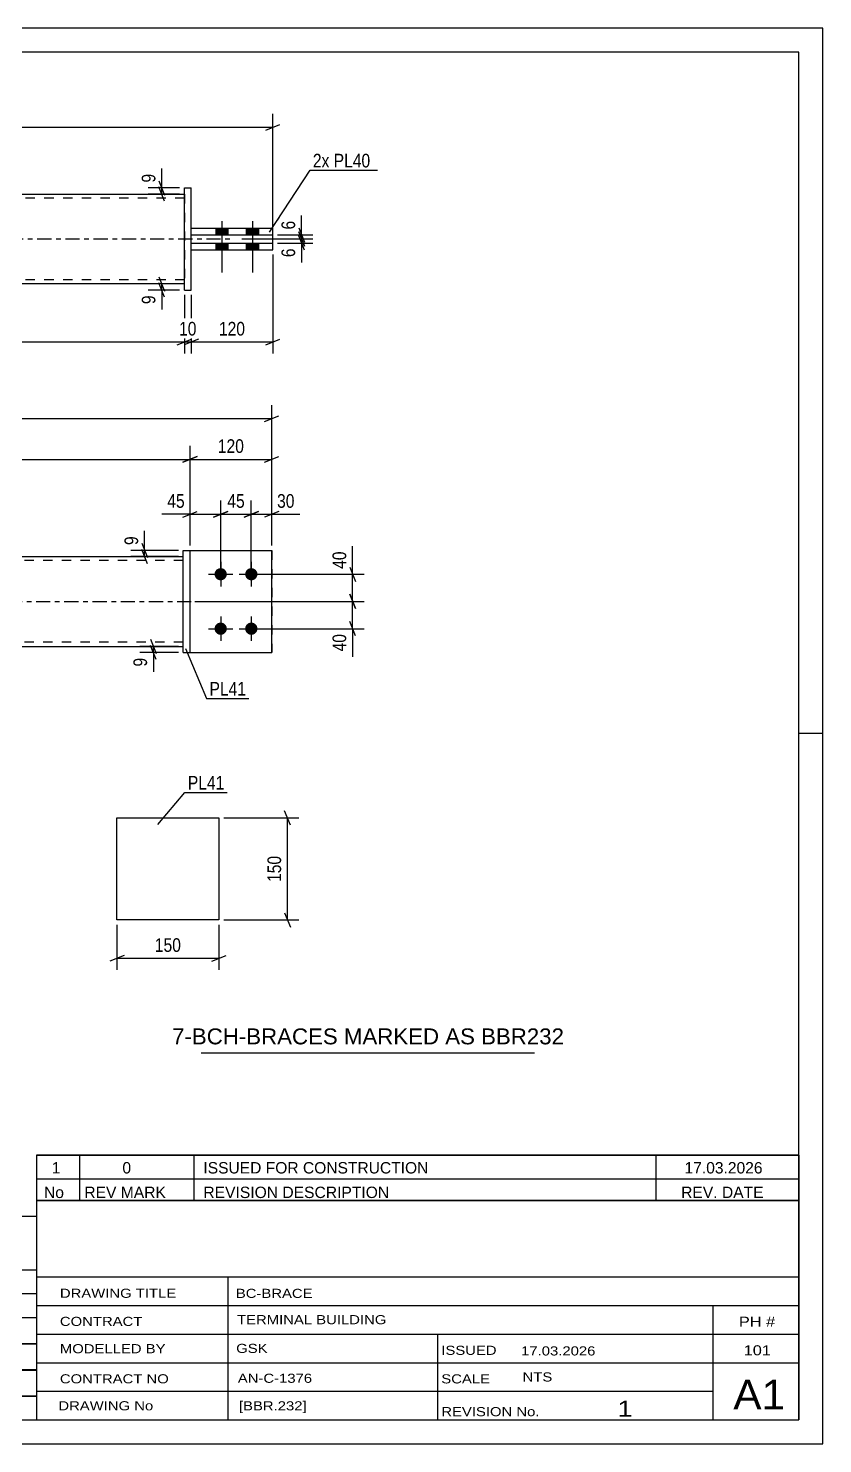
# Model space of a CAD drawing. Header units: millimetres. Extents: x 0 to 420, y 0 to 297.
# Drawn here: x 253.2 to 420, y 0 to 297 of the extents above; entities that cross this region are included whole.
import ezdxf

# ---------------------------------------------------------------- set-up
doc = ezdxf.new("R2010")
doc.units = ezdxf.units.MM
doc.linetypes.add('DXK_LINE_DOT2', pattern=[3.9198, 1.9599, -1.9599])
doc.linetypes.add('DXK_LINE_DOT3', pattern=[5.9187, 2.979, -0.9799, 0.9799, -0.9799])
doc.styles.add('Arial', font='ARIAL.TTF', dxfattribs={"height": 0.2})
doc.styles.add('Arial Narrow', font='ARIALN.TTF', dxfattribs={"height": 0.2})

# ---------------------------------------------------------------- blocks, each defined once
blk = doc.blocks.new('Unknown-581632558-1163')
at = {"color": 5, "linetype": 'Continuous'}
for p, q in [((420, 297), (0, 297)), ((420, 0), (420, 297)), ((415, 292), (5, 292)), ((415, 5), (415, 292)), ((420, 149), (415, 149)), ((5, 5), (415, 5)), ((0, 0), (420, 0))]:
    blk.add_line(p, q, dxfattribs=at)
blk = doc.blocks.new('Part-581632558-1810 - 1791')
at = {"color": 2, "linetype": 'Continuous'}
for p, q in [((152.43, 186.16), (285.77, 186.16)), ((152.43, 167.3), (285.77, 167.3))]:
    blk.add_line(p, q, dxfattribs=at)
at = {"color": 7, "linetype": 'DXK_LINE_DOT2'}
for p, q in [((152.43, 167.3), (152.43, 186.16)), ((285.77, 185.3), (152.43, 185.3)), ((285.77, 167.3), (285.77, 186.16)), ((285.77, 168.16), (152.43, 168.16))]:
    blk.add_line(p, q, dxfattribs=at)
at = {"color": 7, "linetype": 'DXK_LINE_DOT3'}
blk.add_line((142.43, 176.73), (295.77, 176.73), dxfattribs=at)
blk = doc.blocks.new('Part-581632558-1798 - 1791')
at = {"color": 7, "linetype": 'DXK_LINE_DOT2'}
for p, q in [((287.2, 187.45), (304.34, 187.45)), ((287.2, 166.02), (287.2, 187.45)), ((287.2, 187.45), (304.34, 187.45)), ((304.34, 187.45), (304.34, 187.45)), ((304.34, 187.45), (304.34, 166.02)), ((287.2, 166.02), (287.2, 166.02)), ((287.2, 166.02), (304.34, 166.02)), ((287.2, 166.02), (304.34, 166.02))]:
    blk.add_line(p, q, dxfattribs=at)
blk = doc.blocks.new('Part-581632558-1815 - 1791')
at = {"color": 2, "linetype": 'Continuous'}
for p, q in [((287.2, 187.45), (304.34, 187.45)), ((304.34, 187.45), (304.34, 187.45)), ((304.34, 166.02), (304.34, 187.45)), ((287.2, 166.02), (304.34, 166.02))]:
    blk.add_line(p, q, dxfattribs=at)
at = {"color": 7, "linetype": 'DXK_LINE_DOT2'}
for p, q in [((287.2, 187.45), (304.34, 187.45)), ((287.2, 166.02), (287.2, 187.45)), ((287.2, 166.02), (287.2, 166.02)), ((287.2, 166.02), (304.34, 166.02))]:
    blk.add_line(p, q, dxfattribs=at)
blk = doc.blocks.new('Bolt-581632558-1800 - 1791')
at = {"linetype": 'Continuous'}
for points in [[(293.63, 183.73), (293.9, 183.71), (294.15, 183.62), (294.39, 183.49), (294.58, 183.31), (294.74, 183.09), (294.85, 182.85), (294.91, 182.58), (294.91, 182.31), (294.85, 182.05), (294.74, 181.8), (294.58, 181.59), (294.39, 181.41), (294.15, 181.27), (293.9, 181.19), (293.63, 181.16), (293.36, 181.19), (293.11, 181.27), (292.87, 181.41), (292.67, 181.59), (292.52, 181.8), (292.41, 182.05), (292.35, 182.31), (292.35, 182.58), (292.41, 182.85), (292.52, 183.09), (292.67, 183.31), (292.87, 183.49), (293.11, 183.62), (293.36, 183.71)], [(300.06, 183.73), (300.33, 183.71), (300.58, 183.62), (300.81, 183.49), (301.01, 183.31), (301.17, 183.09), (301.28, 182.85), (301.34, 182.58), (301.34, 182.31), (301.28, 182.05), (301.17, 181.8), (301.01, 181.59), (300.81, 181.41), (300.58, 181.27), (300.33, 181.19), (300.06, 181.16), (299.79, 181.19), (299.54, 181.27), (299.3, 181.41), (299.1, 181.59), (298.94, 181.8), (298.84, 182.05), (298.78, 182.31), (298.78, 182.58), (298.84, 182.85), (298.94, 183.09), (299.1, 183.31), (299.3, 183.49), (299.54, 183.62), (299.79, 183.71)], [(293.63, 172.3), (293.9, 172.28), (294.15, 172.19), (294.39, 172.06), (294.58, 171.88), (294.74, 171.66), (294.85, 171.42), (294.91, 171.15), (294.91, 170.88), (294.85, 170.62), (294.74, 170.38), (294.58, 170.16), (294.39, 169.98), (294.15, 169.84), (293.9, 169.76), (293.63, 169.73), (293.36, 169.76), (293.11, 169.84), (292.87, 169.98), (292.67, 170.16), (292.52, 170.38), (292.41, 170.62), (292.35, 170.88), (292.35, 171.15), (292.41, 171.42), (292.52, 171.66), (292.67, 171.88), (292.87, 172.06), (293.11, 172.19), (293.36, 172.28)], [(300.06, 172.3), (300.33, 172.28), (300.58, 172.19), (300.81, 172.06), (301.01, 171.88), (301.17, 171.66), (301.28, 171.42), (301.34, 171.15), (301.34, 170.88), (301.28, 170.62), (301.17, 170.38), (301.01, 170.16), (300.81, 169.98), (300.58, 169.84), (300.33, 169.76), (300.06, 169.73), (299.79, 169.76), (299.54, 169.84), (299.3, 169.98), (299.1, 170.16), (298.94, 170.38), (298.84, 170.62), (298.78, 170.88), (298.78, 171.15), (298.84, 171.42), (298.94, 171.66), (299.1, 171.88), (299.3, 172.06), (299.54, 172.19), (299.79, 172.28)]]:
    blk.add_hatch(color=1, dxfattribs=at).paths.add_polyline_path(points)
at = {"color": 1, "linetype": 'Continuous'}
for p, q in [((293.63, 185.02), (293.63, 179.88)), ((300.06, 185.02), (300.06, 179.88)), ((291.06, 182.45), (296.2, 182.45)), ((297.49, 182.45), (302.63, 182.45)), ((293.63, 173.59), (293.63, 168.45)), ((300.06, 173.59), (300.06, 168.45)), ((291.06, 171.02), (296.2, 171.02)), ((297.49, 171.02), (302.63, 171.02))]:
    blk.add_line(p, q, dxfattribs=at)
blk = doc.blocks.new('Part-581632558-1835 - 1791')
at = {"color": 2, "linetype": 'Continuous'}
for p, q in [((285.77, 187.45), (287.2, 187.45)), ((285.77, 166.02), (285.77, 187.45)), ((287.2, 166.02), (287.2, 187.45)), ((285.77, 166.02), (287.2, 166.02)), ((285.77, 166.02), (287.2, 166.02))]:
    blk.add_line(p, q, dxfattribs=at)
at = {"color": 7, "linetype": 'DXK_LINE_DOT2'}
for p, q in [((285.77, 187.45), (287.2, 187.45)), ((285.77, 166.02), (285.77, 166.02)), ((287.2, 166.02), (287.2, 166.02)), ((287.2, 166.02), (287.2, 166.02))]:
    blk.add_line(p, q, dxfattribs=at)
blk = doc.blocks.new('Part-581632558-2156 - 2128')
at = {"color": 2, "linetype": 'Continuous'}
for p, q in [((152.67, 262.22), (286.01, 262.22)), ((286.01, 243.36), (152.67, 243.36))]:
    blk.add_line(p, q, dxfattribs=at)
at = {"color": 7, "linetype": 'DXK_LINE_DOT2'}
for p, q in [((152.67, 243.36), (152.67, 262.22)), ((286.01, 261.36), (152.67, 261.36)), ((286.01, 262.22), (286.01, 243.36)), ((286.01, 244.22), (152.67, 244.22))]:
    blk.add_line(p, q, dxfattribs=at)
at = {"color": 7, "linetype": 'DXK_LINE_DOT3'}
blk.add_line((142.67, 252.79), (296.01, 252.79), dxfattribs=at)
blk = doc.blocks.new('Part-581632558-2134 - 2128')
at = {"color": 2, "linetype": 'Continuous'}
for p, q in [((287.44, 251.94), (304.58, 251.94)), ((287.44, 250.51), (287.44, 251.94)), ((287.44, 250.51), (304.58, 250.51)), ((287.44, 250.51), (304.58, 250.51)), ((304.58, 250.51), (304.58, 251.94))]:
    blk.add_line(p, q, dxfattribs=at)
at = {"color": 7, "linetype": 'DXK_LINE_DOT2'}
for p, q in [((287.44, 251.93), (304.58, 251.93)), ((287.44, 250.51), (287.44, 250.51)), ((304.58, 250.51), (304.58, 250.51)), ((304.58, 250.51), (304.58, 250.51))]:
    blk.add_line(p, q, dxfattribs=at)
blk = doc.blocks.new('Part-581632558-2139 - 2128')
at = {"color": 2, "linetype": 'Continuous'}
for p, q in [((287.44, 255.08), (304.58, 255.08)), ((287.44, 253.65), (287.44, 255.08)), ((287.44, 253.65), (304.58, 253.65)), ((287.44, 253.65), (304.58, 253.65)), ((304.58, 253.65), (304.58, 255.08))]:
    blk.add_line(p, q, dxfattribs=at)
at = {"color": 7, "linetype": 'DXK_LINE_DOT2'}
for p, q in [((287.44, 255.08), (304.58, 255.08)), ((287.44, 253.65), (287.44, 253.65)), ((304.58, 253.65), (304.58, 253.65)), ((304.58, 253.65), (304.58, 253.65))]:
    blk.add_line(p, q, dxfattribs=at)
blk = doc.blocks.new('Part-581632558-2151 - 2128')
at = {"color": 2, "linetype": 'Continuous'}
for p, q in [((286.01, 242.08), (286.01, 263.51)), ((286.01, 263.51), (287.44, 263.51)), ((287.44, 242.08), (287.44, 263.51)), ((286.01, 242.08), (287.44, 242.08)), ((286.01, 242.08), (287.44, 242.08))]:
    blk.add_line(p, q, dxfattribs=at)
at = {"color": 7, "linetype": 'DXK_LINE_DOT2'}
for p, q in [((286.01, 263.51), (286.01, 263.51)), ((286.01, 263.51), (287.44, 263.51)), ((286.01, 242.08), (286.01, 242.08)), ((287.44, 242.08), (287.44, 242.08)), ((287.44, 242.08), (287.44, 242.08))]:
    blk.add_line(p, q, dxfattribs=at)
blk = doc.blocks.new('Bolt-581632558-2157 - 2128')
at = {"linetype": 'Continuous'}
for points in [[(295.15, 255.08), (292.58, 255.08), (292.58, 253.65), (295.15, 253.65)], [(295.15, 255.08), (292.58, 255.08), (292.58, 253.65), (295.15, 253.65)], [(301.58, 255.08), (299.01, 255.08), (299.01, 253.65), (301.58, 253.65)], [(301.58, 255.08), (299.01, 255.08), (299.01, 253.65), (301.58, 253.65)], [(295.15, 251.94), (292.58, 251.94), (292.58, 250.51), (295.15, 250.51)], [(295.15, 251.93), (292.58, 251.93), (292.58, 250.51), (295.15, 250.51)], [(301.58, 251.94), (299.01, 251.94), (299.01, 250.51), (301.58, 250.51)], [(301.58, 251.93), (299.01, 251.93), (299.01, 250.51), (301.58, 250.51)]]:
    blk.add_hatch(color=1, dxfattribs=at).paths.add_polyline_path(points)
at = {"color": 1, "linetype": 'Continuous'}
for p, q in [((293.86, 256.51), (293.86, 245.79)), ((293.86, 256.51), (293.86, 245.79)), ((300.29, 256.51), (300.29, 245.79)), ((300.29, 256.51), (300.29, 245.79)), ((292.58, 255.08), (292.58, 253.65)), ((292.58, 255.08), (292.58, 253.65)), ((295.15, 255.08), (295.15, 253.65)), ((295.15, 255.08), (295.15, 253.65)), ((299.01, 255.08), (299.01, 253.65)), ((299.01, 255.08), (299.01, 253.65)), ((301.58, 255.08), (301.58, 253.65)), ((301.58, 255.08), (301.58, 253.65)), ((292.58, 251.94), (292.58, 250.51)), ((292.58, 251.93), (292.58, 250.51)), ((295.15, 251.94), (295.15, 250.51)), ((295.15, 251.93), (295.15, 250.51)), ((299.01, 251.94), (299.01, 250.51)), ((299.01, 251.93), (299.01, 250.51)), ((301.58, 251.94), (301.58, 250.51)), ((301.58, 251.93), (301.58, 250.51))]:
    blk.add_line(p, q, dxfattribs=at)
blk = doc.blocks.new('Part-581632558-1390 - 1374')
at = {"color": 2, "linetype": 'Continuous'}
for p, q in [((271.84, 109.9), (271.84, 131.32)), ((271.84, 131.32), (293.27, 131.32)), ((293.27, 131.32), (293.27, 109.9)), ((293.27, 109.9), (271.84, 109.9))]:
    blk.add_line(p, q, dxfattribs=at)
blk = doc.blocks.new('StraightDimension-581632558-2023 - 1791')
at = {"color": 7, "linetype": 'Continuous'}
for p, q in [((133.86, 188.45), (133.86, 217.95)), ((304.34, 188.45), (304.34, 217.95)), ((135.36, 215.7), (132.36, 214.5)), ((133.86, 215.1), (304.34, 215.1)), ((302.84, 214.5), (305.84, 215.7))]:
    blk.add_line(p, q, dxfattribs=at)
at = {"color": 0}
blk.add_wipeout([(223.36, 215.85), (223.36, 220.05), (214.85, 220.05), (214.85, 215.85)], dxfattribs=at)
at = {"color": 3, "style": 'Arial Narrow'}
blk.add_text('1193', height=2.863, dxfattribs=at).set_placement((215.45, 216.45))
blk = doc.blocks.new('StraightDimension-581632558-1842 - 1791')
at = {"color": 7, "linetype": 'Continuous'}
for p, q in [((284.77, 187.45), (274.8, 187.45)), ((277.05, 188.95), (278.25, 185.95)), ((278.25, 184.66), (277.05, 187.66)), ((277.65, 186.16), (277.65, 187.45)), ((284.77, 186.16), (274.8, 186.16))]:
    blk.add_line(p, q, dxfattribs=at)
at = {"color": 0}
blk.add_wipeout([(276.9, 191), (272.7, 191), (272.7, 187.97), (276.9, 187.97)], dxfattribs=at)
at = {"color": 7, "linetype": 'Continuous'}
blk.add_line((277.65, 187.45), (277.65, 191.53), dxfattribs=at)
blk.add_line((277.65, 187.45), (277.65, 191.53), dxfattribs=at)
at = {"color": 3, "style": 'Arial Narrow'}
blk.add_text('9', height=2.86, rotation=90.0002, dxfattribs=at).set_placement((276.3, 188.57))
blk = doc.blocks.new('StraightDimension-581632558-2043 - 1791')
at = {"color": 7, "linetype": 'Continuous'}
for p, q in [((287.2, 188.45), (287.2, 197.89)), ((293.63, 183.45), (293.63, 197.89)), ((285.7, 194.44), (288.7, 195.64)), ((287.2, 195.04), (293.63, 195.04)), ((295.13, 195.64), (292.13, 194.44))]:
    blk.add_line(p, q, dxfattribs=at)
at = {"color": 0}
blk.add_wipeout([(286.68, 195.79), (286.68, 199.99), (281.82, 199.99), (281.82, 195.79)], dxfattribs=at)
at = {"color": 7, "linetype": 'Continuous'}
blk.add_line((287.2, 195.04), (281.29, 195.04), dxfattribs=at)
blk.add_line((287.2, 195.04), (281.29, 195.04), dxfattribs=at)
at = {"color": 3, "style": 'Arial Narrow'}
blk.add_text('45', height=2.863, dxfattribs=at).set_placement((282.42, 196.39))
blk = doc.blocks.new('StraightDimension-581632558-1851 - 1791')
at = {"color": 7, "linetype": 'Continuous'}
for p, q in [((284.77, 167.3), (276.67, 167.3)), ((278.92, 168.8), (280.12, 165.8)), ((280.12, 164.52), (278.92, 167.52)), ((279.52, 166.02), (279.52, 167.3)), ((284.77, 166.02), (276.67, 166.02))]:
    blk.add_line(p, q, dxfattribs=at)
at = {"color": 0}
blk.add_wipeout([(278.77, 165.5), (274.57, 165.5), (274.57, 162.47), (278.77, 162.47)], dxfattribs=at)
at = {"color": 7, "linetype": 'Continuous'}
blk.add_line((279.52, 166.02), (279.52, 161.94), dxfattribs=at)
blk.add_line((279.52, 166.02), (279.52, 161.94), dxfattribs=at)
at = {"color": 3, "style": 'Arial Narrow'}
blk.add_text('9', height=2.86, rotation=90.0002, dxfattribs=at).set_placement((278.17, 163.07))
blk = doc.blocks.new('StraightDimension-581632558-2059 - 1791')
at = {"color": 7, "linetype": 'Continuous'}
for p, q in [((293.63, 183.45), (293.63, 197.89)), ((300.06, 183.45), (300.06, 197.89)), ((292.13, 194.44), (295.13, 195.64)), ((293.63, 195.04), (300.06, 195.04)), ((301.56, 195.64), (298.56, 194.44))]:
    blk.add_line(p, q, dxfattribs=at)
at = {"color": 0}
blk.add_wipeout([(299.27, 195.79), (299.27, 199.99), (294.42, 199.99), (294.42, 195.79)], dxfattribs=at)
at = {"color": 3, "style": 'Arial Narrow'}
blk.add_text('45', height=2.863, dxfattribs=at).set_placement((295.02, 196.39))
blk = doc.blocks.new('StraightDimension-581632558-1954 - 1791')
at = {"color": 7, "linetype": 'Continuous'}
for p, q in [((287.2, 188.45), (287.2, 209.4)), ((304.34, 188.45), (304.34, 209.4)), ((288.7, 207.15), (285.7, 205.95)), ((287.2, 206.55), (304.34, 206.55)), ((302.84, 205.95), (305.84, 207.15))]:
    blk.add_line(p, q, dxfattribs=at)
at = {"color": 0}
blk.add_wipeout([(299.11, 207.3), (299.11, 211.5), (292.43, 211.5), (292.43, 207.3)], dxfattribs=at)
at = {"color": 3, "style": 'Arial Narrow'}
blk.add_text('120', height=2.863, dxfattribs=at).set_placement((293.03, 207.9))
blk = doc.blocks.new('StraightDimension-581632558-1973 - 1791')
at = {"color": 7, "linetype": 'Continuous'}
for p, q in [((151.01, 177.73), (151.01, 209.4)), ((287.2, 188.45), (287.2, 209.4)), ((152.51, 207.15), (149.51, 205.95)), ((151.01, 206.55), (287.2, 206.55)), ((285.7, 205.95), (288.7, 207.15))]:
    blk.add_line(p, q, dxfattribs=at)
at = {"color": 0}
blk.add_wipeout([(222.45, 207.3), (222.45, 211.5), (215.76, 211.5), (215.76, 207.3)], dxfattribs=at)
at = {"color": 3, "style": 'Arial Narrow'}
blk.add_text('953', height=2.863, dxfattribs=at).set_placement((216.36, 207.9))
blk = doc.blocks.new('StraightDimension-581632558-2004 - 1791')
at = {"color": 7, "linetype": 'Continuous'}
for p, q in [((301.06, 182.45), (323.72, 182.45)), ((320.72, 183.95), (321.92, 180.95)), ((321.32, 176.73), (321.32, 182.45)), ((321.92, 175.23), (320.72, 178.23)), ((288.2, 176.73), (323.72, 176.73))]:
    blk.add_line(p, q, dxfattribs=at)
at = {"color": 0}
blk.add_wipeout([(320.57, 187.83), (316.37, 187.83), (316.37, 182.97), (320.57, 182.97)], dxfattribs=at)
at = {"color": 7, "linetype": 'Continuous'}
blk.add_line((321.32, 182.45), (321.32, 188.35), dxfattribs=at)
blk.add_line((321.32, 182.45), (321.32, 188.35), dxfattribs=at)
at = {"color": 3, "style": 'Arial Narrow'}
blk.add_text('40', height=2.863, rotation=90.0002, dxfattribs=at).set_placement((319.97, 183.57))
blk = doc.blocks.new('StraightDimension-581632558-2072 - 1791')
at = {"color": 7, "linetype": 'Continuous'}
for p, q in [((300.06, 183.45), (300.06, 197.89)), ((304.34, 188.45), (304.34, 197.89)), ((298.56, 194.44), (301.56, 195.64)), ((300.06, 195.04), (304.34, 195.04)), ((305.84, 195.64), (302.84, 194.44))]:
    blk.add_line(p, q, dxfattribs=at)
at = {"color": 0}
blk.add_wipeout([(309.73, 195.79), (309.73, 199.99), (304.87, 199.99), (304.87, 195.79)], dxfattribs=at)
at = {"color": 7, "linetype": 'Continuous'}
blk.add_line((304.34, 195.04), (310.25, 195.04), dxfattribs=at)
blk.add_line((304.34, 195.04), (310.25, 195.04), dxfattribs=at)
at = {"color": 3, "style": 'Arial Narrow'}
blk.add_text('30', height=2.863, dxfattribs=at).set_placement((305.47, 196.39))
blk = doc.blocks.new('StraightDimension-581632558-2013 - 1791')
at = {"color": 7, "linetype": 'Continuous'}
for p, q in [((320.72, 178.23), (321.92, 175.23)), ((288.2, 176.73), (323.72, 176.73)), ((321.32, 171.02), (321.32, 176.73)), ((321.92, 169.52), (320.72, 172.52)), ((301.06, 171.02), (323.72, 171.02))]:
    blk.add_line(p, q, dxfattribs=at)
at = {"color": 0}
blk.add_wipeout([(320.57, 170.49), (316.37, 170.49), (316.37, 165.64), (320.57, 165.64)], dxfattribs=at)
at = {"color": 7, "linetype": 'Continuous'}
blk.add_line((321.32, 171.02), (321.32, 165.11), dxfattribs=at)
blk.add_line((321.32, 171.02), (321.32, 165.11), dxfattribs=at)
at = {"color": 3, "style": 'Arial Narrow'}
blk.add_text('40', height=2.863, rotation=90.0002, dxfattribs=at).set_placement((319.97, 166.24))
blk = doc.blocks.new('StraightDimension-581632558-2273 - 2128')
at = {"color": 7, "linetype": 'Continuous'}
for p, q in [((152.67, 241.08), (152.67, 228.78)), ((286.01, 241.08), (286.01, 228.78)), ((154.17, 231.78), (151.17, 230.58)), ((284.51, 230.58), (287.51, 231.78)), ((152.67, 231.18), (286.01, 231.18))]:
    blk.add_line(p, q, dxfattribs=at)
at = {"color": 0}
blk.add_wipeout([(222.68, 231.93), (222.68, 236.13), (216, 236.13), (216, 231.93)], dxfattribs=at)
at = {"color": 3, "style": 'Arial Narrow'}
blk.add_text('933', height=2.863, dxfattribs=at).set_placement((216.6, 232.53))
blk = doc.blocks.new('StraightDimension-581632558-2185 - 2128')
at = {"color": 7, "linetype": 'Continuous'}
for p, q in [((280.67, 265.01), (281.87, 262.01)), ((285.01, 263.51), (278.42, 263.51)), ((285.01, 262.22), (278.42, 262.22)), ((281.87, 260.72), (280.67, 263.72)), ((281.27, 262.22), (281.27, 263.51))]:
    blk.add_line(p, q, dxfattribs=at)
at = {"color": 0}
blk.add_wipeout([(280.52, 267.06), (276.32, 267.06), (276.32, 264.03), (280.52, 264.03)], dxfattribs=at)
at = {"color": 7, "linetype": 'Continuous'}
blk.add_line((281.27, 263.51), (281.27, 267.58), dxfattribs=at)
blk.add_line((281.27, 263.51), (281.27, 267.58), dxfattribs=at)
at = {"color": 3, "style": 'Arial Narrow'}
blk.add_text('9', height=2.86, rotation=90.0002, dxfattribs=at).set_placement((279.92, 264.63))
blk = doc.blocks.new('StraightDimension-581632558-2196 - 2128')
at = {"color": 7, "linetype": 'Continuous'}
for p, q in [((298.08, 252.79), (313, 252.79)), ((305.58, 253.65), (313, 253.65)), ((310, 255.15), (311.2, 252.15)), ((311.2, 251.29), (310, 254.29)), ((310.6, 252.79), (310.6, 253.65))]:
    blk.add_line(p, q, dxfattribs=at)
at = {"color": 0}
blk.add_wipeout([(309.85, 257.2), (305.65, 257.2), (305.65, 254.18), (309.85, 254.18)], dxfattribs=at)
at = {"color": 7, "linetype": 'Continuous'}
blk.add_line((310.6, 253.65), (310.6, 257.73), dxfattribs=at)
blk.add_line((310.6, 253.65), (310.6, 257.73), dxfattribs=at)
at = {"color": 3, "style": 'Arial Narrow'}
blk.add_text('6', height=2.86, rotation=90.0002, dxfattribs=at).set_placement((309.25, 254.78))
blk = doc.blocks.new('StraightDimension-581632558-2205 - 2128')
at = {"color": 7, "linetype": 'Continuous'}
for p, q in [((298.08, 252.79), (313, 252.79)), ((310, 254.29), (311.2, 251.29)), ((311.2, 250.44), (310, 253.44)), ((310.6, 251.94), (310.6, 252.79)), ((305.58, 251.94), (313, 251.94))]:
    blk.add_line(p, q, dxfattribs=at)
at = {"color": 0}
blk.add_wipeout([(309.85, 251.41), (305.65, 251.41), (305.65, 248.38), (309.85, 248.38)], dxfattribs=at)
at = {"color": 7, "linetype": 'Continuous'}
blk.add_line((310.6, 251.94), (310.6, 247.86), dxfattribs=at)
blk.add_line((310.6, 251.94), (310.6, 247.86), dxfattribs=at)
at = {"color": 3, "style": 'Arial Narrow'}
blk.add_text('6', height=2.86, rotation=90.0002, dxfattribs=at).set_placement((309.25, 248.98))
blk = doc.blocks.new('StraightDimension-581632558-2225 - 2128')
at = {"color": 7, "linetype": 'Continuous'}
for p, q in [((280.67, 244.86), (281.87, 241.86)), ((281.87, 240.58), (280.67, 243.58)), ((285.01, 243.36), (278.42, 243.36)), ((285.01, 242.08), (278.42, 242.08)), ((281.27, 242.08), (281.27, 243.36))]:
    blk.add_line(p, q, dxfattribs=at)
at = {"color": 0}
blk.add_wipeout([(280.52, 241.55), (276.32, 241.55), (276.32, 238.53), (280.52, 238.53)], dxfattribs=at)
at = {"color": 7, "linetype": 'Continuous'}
blk.add_line((281.27, 242.08), (281.27, 238), dxfattribs=at)
blk.add_line((281.27, 242.08), (281.27, 238), dxfattribs=at)
at = {"color": 3, "style": 'Arial Narrow'}
blk.add_text('9', height=2.86, rotation=90.0002, dxfattribs=at).set_placement((279.92, 239.13))
blk = doc.blocks.new('StraightDimension-581632558-2235 - 2128')
at = {"color": 7, "linetype": 'Continuous'}
for p, q in [((304.58, 249.51), (304.58, 228.78)), ((287.44, 241.08), (287.44, 228.78)), ((288.94, 231.78), (285.94, 230.58)), ((303.08, 230.58), (306.08, 231.78)), ((287.44, 231.18), (304.58, 231.18))]:
    blk.add_line(p, q, dxfattribs=at)
at = {"color": 0}
blk.add_wipeout([(299.35, 231.93), (299.35, 236.13), (292.66, 236.13), (292.66, 231.93)], dxfattribs=at)
at = {"color": 3, "style": 'Arial Narrow'}
blk.add_text('120', height=2.863, dxfattribs=at).set_placement((293.26, 232.53))
blk = doc.blocks.new('StraightDimension-581632558-2245 - 2128')
at = {"color": 7, "linetype": 'Continuous'}
for p, q in [((286.01, 241.08), (286.01, 228.78)), ((287.44, 241.08), (287.44, 228.78)), ((284.51, 230.58), (287.51, 231.78)), ((288.94, 231.78), (285.94, 230.58)), ((286.01, 231.18), (287.44, 231.18))]:
    blk.add_line(p, q, dxfattribs=at)
at = {"color": 0}
blk.add_wipeout([(289.15, 231.93), (289.15, 236.13), (284.29, 236.13), (284.29, 231.93)], dxfattribs=at)
at = {"color": 3, "style": 'Arial Narrow'}
blk.add_text('10', height=2.863, dxfattribs=at).set_placement((284.89, 232.53))
blk = doc.blocks.new('StraightDimension-581632558-2282 - 2128')
at = {"color": 7, "linetype": 'Continuous'}
for p, q in [((135.6, 276.83), (132.6, 275.63)), ((134.1, 251.51), (134.1, 279.08)), ((134.1, 276.23), (304.58, 276.23)), ((303.08, 275.63), (306.08, 276.83)), ((304.58, 251.51), (304.58, 279.08))]:
    blk.add_line(p, q, dxfattribs=at)
at = {"color": 0}
blk.add_wipeout([(223.59, 276.98), (223.59, 281.18), (215.08, 281.18), (215.08, 276.98)], dxfattribs=at)
at = {"color": 3, "style": 'Arial Narrow'}
blk.add_text('1193', height=2.863, dxfattribs=at).set_placement((215.68, 277.58))
blk = doc.blocks.new('StraightDimension-581632558-1392 - 1374')
at = {"color": 7, "linetype": 'Continuous'}
for p, q in [((271.84, 108.9), (271.84, 99.45)), ((293.27, 108.9), (293.27, 99.45)), ((273.34, 102.45), (270.34, 101.25)), ((271.84, 101.85), (293.27, 101.85)), ((291.77, 101.25), (294.77, 102.45))]:
    blk.add_line(p, q, dxfattribs=at)
at = {"color": 0}
blk.add_wipeout([(285.9, 102.6), (285.9, 106.8), (279.21, 106.8), (279.21, 102.6)], dxfattribs=at)
at = {"color": 3, "style": 'Arial Narrow'}
blk.add_text('150', height=2.863, dxfattribs=at).set_placement((279.81, 103.2))
blk = doc.blocks.new('StraightDimension-581632558-1397 - 1374')
at = {"color": 7, "linetype": 'Continuous'}
for p, q in [((294.27, 131.32), (310.06, 131.32)), ((308.26, 129.82), (307.06, 132.82)), ((307.66, 109.9), (307.66, 131.32)), ((294.27, 109.9), (310.06, 109.9)), ((307.06, 111.4), (308.26, 108.4))]:
    blk.add_line(p, q, dxfattribs=at)
at = {"color": 0}
blk.add_wipeout([(306.91, 123.95), (302.71, 123.95), (302.71, 117.27), (306.91, 117.27)], dxfattribs=at)
at = {"color": 3, "style": 'Arial Narrow'}
blk.add_text('150', height=2.863, rotation=90.0002, dxfattribs=at).set_placement((306.31, 117.87))
blk = doc.blocks.new('Unknown-581632558-3391')
at = {"color": 7, "linetype": 'Continuous'}
for p, q in [((255, 51.05), (255, 5)), ((255, 51.05), (415, 51.05)), ((415, 51), (415, 5)), ((255, 35), (415, 35)), ((295.14, 35), (295.14, 5)), ((255, 29), (415, 29)), ((397, 5.05), (397, 29.05)), ((255, 23), (415, 23)), ((339.14, 23), (339.14, 5)), ((255, 17), (415, 17)), ((255, 11), (397, 11)), ((255, 5), (415, 5))]:
    blk.add_line(p, q, dxfattribs=at)
at = {"color": 7, "style": 'Arial Narrow'}
for s, height, width, p in [('DRAWING TITLE', 1.9089, 1.425378, (259.88, 30.61)), ('BC-BRACE', 1.909, 1.425378, (296.81, 30.59)), ('TERMINAL BUILDING', 1.9089, 1.425378, (297.06, 25.07)), ('CONTRACT', 1.909, 1.425378, (259.88, 24.71)), ('MODELLED BY', 1.9089, 1.425378, (259.88, 18.98)), ('GSK', 1.909, 1.425378, (296.88, 19.04)), ('ISSUED', 1.909, 1.425378, (339.94, 18.64)), ('17.03.2026', 1.909, 1.425378, (356.69, 18.52)), ('CONTRACT NO', 1.9089, 1.425378, (259.88, 12.66)), ('AN-C-1376', 1.909, 1.425378, (297.23, 12.78)), ('SCALE', 1.909, 1.425378, (339.94, 12.65)), ('A1', 6.204, 1.25, (401.24, 7.2)), ('DRAWING No', 1.909, 1.425378, (259.56, 7)), ('[BBR.232]', 1.909, 1.425378, (297.46, 6.99)), ('1', 3.34, 1.5, (376.91, 5.68)), ('REVISION No.', 1.9089, 1.425378, (339.94, 5.77))]:
    blk.add_text(s, height=height, dxfattribs=dict(at, width=width)).set_placement(p)
at = {"color": 7, "linetype": 'Continuous', "style": 'Arial Narrow'}
for s, height, width, p in [('PH #', 2.1, 1.42538, (402.4, 24.55)), ('101', 2.1, 1.42538, (403.41, 18.55)), ('NTS', 1.909, 1.425378, (357, 13.05))]:
    blk.add_text(s, height=height, dxfattribs=dict(at, width=width)).set_placement(p)
blk = doc.blocks.new('Unknown-581632558-3392')
at = {"color": 7, "linetype": 'Continuous'}
for p, q in [((255, 60.55), (415, 60.55)), ((415, 60.55), (255, 60.55)), ((255, 60.55), (255, 55.55)), ((264, 60.55), (264, 55.55)), ((288, 60.55), (288, 55.55)), ((385, 60.55), (385, 55.55)), ((415, 60.55), (415, 55.55)), ((255, 55.55), (415, 55.55)), ((255, 55.55), (255, 51.05)), ((255, 55.55), (415, 55.55)), ((264, 55.55), (264, 51.05)), ((288, 55.55), (288, 51.05)), ((385, 55.55), (385, 51.05)), ((415, 55.55), (415, 51.05)), ((415, 51.05), (255, 51.05))]:
    blk.add_line(p, q, dxfattribs=at)
at = {"color": 7, "linetype": 'Continuous', "style": 'Arial Narrow'}
for s, height, width, p in [('1', 2.39, 1.196471, (258.16, 56.7)), ('0', 2.39, 1.196471, (273, 56.7)), ('ISSUED FOR CONSTRUCTION', 2.3861, 1.196471, (290, 56.7)), ('17.03.2026', 2.386, 1.196471, (391, 56.7)), ('No', 2.386, 1.2, (256.54, 51.55)), ('REV MARK', 2.386, 1.2, (265, 51.55)), ('REVISION DESCRIPTION', 2.3861, 1.2, (290, 51.55)), ('REV. DATE', 2.386, 1.2, (390.28, 51.55))]:
    blk.add_text(s, height=height, dxfattribs=dict(at, width=width)).set_placement(p)
blk = doc.blocks.new('Unknown-581632558-3393')
at = {"color": 7, "linetype": 'Continuous'}
for p, q in [((95, 47.75), (255, 47.75)), ((95, 36.5), (95, 47.75)), ((255, 47.75), (255, 36.5)), ((95, 36.5), (255, 36.5)), ((95, 36.5), (95, 31.5)), ((255, 36.5), (255, 31.5)), ((95, 31.5), (255, 31.5)), ((95, 31.5), (95, 26.5)), ((119, 31.5), (119, 26.5)), ((154.5, 31.5), (154.5, 26.5)), ((180.5, 31.5), (180.5, 26.5)), ((193.5, 31.5), (193.5, 26.5)), ((211, 31.5), (211, 26.5)), ((233, 31.5), (233, 26.5)), ((255, 31.5), (255, 26.5)), ((95, 26.5), (255, 26.5)), ((95, 26.45), (95, 21.05)), ((95, 26.45), (255, 26.45)), ((119, 26.5), (119, 21)), ((154.5, 26.5), (154.5, 21)), ((180.5, 26.5), (180.5, 21)), ((193.5, 26.5), (193.5, 21)), ((211, 26.5), (211, 21)), ((233, 26.5), (233, 21)), ((255, 26.45), (255, 21.05)), ((95, 21.05), (255, 21.05)), ((95, 20.95), (95, 15.55)), ((95, 20.95), (255, 20.95)), ((119, 21), (119, 15.5)), ((154.5, 21), (154.5, 15.5)), ((180.5, 21), (180.5, 15.5)), ((193.5, 21), (193.5, 15.5)), ((211, 21), (211, 15.5)), ((233, 21), (233, 15.5)), ((255, 20.95), (255, 15.55)), ((95, 15.55), (255, 15.55)), ((95, 15.45), (95, 10.05)), ((95, 15.45), (255, 15.45)), ((119, 15.5), (119, 10)), ((154.5, 15.5), (154.5, 10)), ((180.5, 15.5), (180.5, 10)), ((193.5, 15.5), (193.5, 10)), ((211, 15.5), (211, 10)), ((233, 15.5), (233, 10)), ((255, 15.45), (255, 10.05)), ((95, 10.05), (255, 10.05)), ((95, 10), (255, 10)), ((95, 10), (95, 5)), ((211, 10), (211, 5)), ((233, 10), (233, 5)), ((255, 10), (255, 5)), ((95, 5), (255, 5))]:
    blk.add_line(p, q, dxfattribs=at)
at = {"color": 7, "style": 'Arial Narrow'}
for s, height, width, p in [('GENERAL NOTES & WELD DETAILS :', 2.8633, 1.4, (96.15, 40.06)), ('REFER TYP DRAWING TYP-01', 1.9089, 1.6, (179.7, 40.16)), ("MATERIAL LIST FOR ASSEMBLY MK'D", 1.9089, 1.6, (96.15, 32.56)), ('BBR232', 1.909, 1.794707, (187.48, 32.47)), ('7', 1.91, 1.794707, (217.08, 32.56)), ('No. Required', 1.9089, 1.6, (226.41, 32.56)), ('Mark', 1.909, 1.7, (96.34, 27.5)), ('Profile', 1.909, 1.7, (129.41, 27.5)), ('Material', 1.909, 1.7, (159.54, 27.56)), ('No.', 1.909, 1.7, (184.5, 27.56)), ('Length', 1.909, 1.7, (195, 27.56)), ('Area', 1.909, 1.7, (217.5, 27.56)), ('Weight', 1.909, 1.7, (237, 27.56))]:
    blk.add_text(s, height=height, dxfattribs=dict(at, width=width)).set_placement(p)
at = {"color": 7, "linetype": 'Continuous', "style": 'Arial Narrow'}
for s, height, width, p in [('BBR232', 1.909, 1.794707, (96.5, 22.06)), ('SHS132*6', 1.909, 1.794707, (121, 22.06)), ('E350', 1.909, 1.794707, (160.74, 22.06)), ('1', 1.91, 1.794707, (184.86, 22.06)), ('933', 1.909, 1.794707, (199.77, 22.06)), ('0.5', 1.909, 1.794707, (221.32, 22.06)), ('22.2', 1.909, 1.794707, (240.14, 22.06)), ('PL40', 1.909, 1.794707, (96.5, 16.56)), ('PL10*120', 1.909, 1.794707, (121, 16.56)), ('E350', 1.909, 1.794707, (160.74, 16.56)), ('4', 1.91, 1.794707, (184.86, 16.56)), ('150', 1.909, 1.794707, (199.77, 16.56)), ('0.0', 1.909, 1.794707, (221.32, 16.56)), ('5.7', 1.909, 1.794707, (242.33, 16.56)), ('PL41', 1.909, 1.794707, (96.5, 11.06)), ('PL10*150', 1.909, 1.794707, (121, 11.06)), ('E350', 1.909, 1.794707, (160.74, 11.06)), ('2', 1.91, 1.794707, (184.86, 11.06)), ('150', 1.909, 1.794707, (199.77, 11.06)), ('0.1', 1.909, 1.794707, (221.32, 11.06)), ('3.5', 1.909, 1.794707, (242.33, 11.06)), ('Total', 1.909, 1.7, (197.33, 6.5)), ('0.8', 1.909, 1.794707, (220.83, 6.5)), ('31.3', 1.909, 1.794707, (240.14, 6.5))]:
    blk.add_text(s, height=height, dxfattribs=dict(at, width=width)).set_placement(p)
blk = doc.blocks.new('Unknown-581632558-3394')
at = {"color": 7, "linetype": 'Continuous'}
blk.add_line((289.5, 82.05), (359.5, 82.05), dxfattribs=at)
at = {"color": 7, "style": 'Arial'}
blk.add_text('7-BCH-BRACES MARKED AS BBR232', height=3.3428, dxfattribs=at).set_placement((283.43, 83.8))
blk = doc.blocks.new('Mark-581632558-1831 - 1791')
at = {"color": 0}
blk.add_wipeout([(298.95, 156.97), (298.95, 159.97), (291.28, 159.97), (291.28, 156.97)], dxfattribs=at)
blk.add_wipeout([(298.95, 156.97), (298.95, 159.97), (291.28, 159.97), (291.28, 156.97)], dxfattribs=at)
at = {"color": 30, "linetype": 'Continuous'}
for p, q in [((286.21, 166.89), (290.68, 156.37)), ((290.68, 156.37), (299.55, 156.37))]:
    blk.add_line(p, q, dxfattribs=at)
at = {"color": 3, "style": 'Arial Narrow'}
blk.add_text('PL41', height=2.863, dxfattribs=at).set_placement((291.28, 156.97))
blk = doc.blocks.new('MarkSet-581632558-2341 - 2128')
at = {"color": 0}
blk.add_wipeout([(316.45, 267.8), (316.45, 270.8), (312.98, 270.8), (312.98, 267.8)], dxfattribs=at)
blk.add_wipeout([(316.45, 267.8), (316.45, 270.8), (312.98, 270.8), (312.98, 267.8)], dxfattribs=at)
at = {"color": 30, "linetype": 'Continuous'}
blk.add_line((303.89, 254.22), (312.38, 267.2), dxfattribs=at)
at = {"color": 0}
blk.add_wipeout([(325.03, 267.8), (325.03, 270.8), (317.35, 270.8), (317.35, 267.8)], dxfattribs=at)
blk.add_wipeout([(325.03, 267.8), (325.03, 270.8), (317.35, 270.8), (317.35, 267.8)], dxfattribs=at)
at = {"color": 30, "linetype": 'Continuous'}
blk.add_line((312.38, 267.2), (326.53, 267.2), dxfattribs=at)
at = {"color": 3, "style": 'Arial Narrow'}
for s, p in [('2x', (312.98, 267.8)), ('PL40', (317.35, 267.8))]:
    blk.add_text(s, height=2.863, dxfattribs=at).set_placement(p)
blk = doc.blocks.new('Mark-581632558-1386 - 1374')
at = {"color": 0}
blk.add_wipeout([(294.4, 137.26), (294.4, 140.26), (286.73, 140.26), (286.73, 137.26)], dxfattribs=at)
blk.add_wipeout([(294.4, 137.26), (294.4, 140.26), (286.73, 140.26), (286.73, 137.26)], dxfattribs=at)
at = {"color": 30, "linetype": 'Continuous'}
for p, q in [((280.46, 129.9), (286.13, 136.66)), ((286.13, 136.66), (295, 136.66))]:
    blk.add_line(p, q, dxfattribs=at)
at = {"color": 3, "style": 'Arial Narrow'}
blk.add_text('PL41', height=2.863, dxfattribs=at).set_placement((286.73, 137.26))

msp = doc.modelspace()

# ---------------------------------------------------------------- block references
for name in ['Unknown-581632558-1163', 'Part-581632558-2156 - 2128', 'Part-581632558-2151 - 2128', 'Bolt-581632558-2157 - 2128', 'Part-581632558-2139 - 2128', 'Part-581632558-2134 - 2128', 'Part-581632558-1835 - 1791', 'Part-581632558-1798 - 1791', 'Part-581632558-1815 - 1791', 'Part-581632558-1810 - 1791', 'Bolt-581632558-1800 - 1791', 'Part-581632558-1390 - 1374', 'Unknown-581632558-3394', 'Unknown-581632558-3392', 'Unknown-581632558-3391', 'Unknown-581632558-3393']:
    msp.add_blockref(name, (0, 0))

# ---------------------------------------------------------------- next in the draw order: block references
for name in ['StraightDimension-581632558-2185 - 2128', 'StraightDimension-581632558-2196 - 2128', 'StraightDimension-581632558-2273 - 2128', 'StraightDimension-581632558-2023 - 1791', 'StraightDimension-581632558-1851 - 1791', 'StraightDimension-581632558-1392 - 1374']:
    msp.add_blockref(name, (0, 0))

# ---------------------------------------------------------------- next in the draw order: block references
for name in ['StraightDimension-581632558-2205 - 2128', 'StraightDimension-581632558-2225 - 2128', 'StraightDimension-581632558-1842 - 1791', 'StraightDimension-581632558-1397 - 1374']:
    msp.add_blockref(name, (0, 0))

# ---------------------------------------------------------------- next in the draw order: block references
for name in ['StraightDimension-581632558-2282 - 2128', 'StraightDimension-581632558-2235 - 2128', 'StraightDimension-581632558-2043 - 1791', 'Mark-581632558-1386 - 1374']:
    msp.add_blockref(name, (0, 0))

# ---------------------------------------------------------------- next in the draw order: block references
for name in ['MarkSet-581632558-2341 - 2128', 'StraightDimension-581632558-2245 - 2128', 'StraightDimension-581632558-2059 - 1791']:
    msp.add_blockref(name, (0, 0))

# ---------------------------------------------------------------- next in the draw order: block references
msp.add_blockref('StraightDimension-581632558-1954 - 1791', (0, 0))

# ---------------------------------------------------------------- next in the draw order: block references
msp.add_blockref('StraightDimension-581632558-1973 - 1791', (0, 0))

# ---------------------------------------------------------------- next in the draw order: block references
msp.add_blockref('StraightDimension-581632558-2004 - 1791', (0, 0))

# ---------------------------------------------------------------- next in the draw order: block references
for name in ['StraightDimension-581632558-2072 - 1791', 'StraightDimension-581632558-2013 - 1791']:
    msp.add_blockref(name, (0, 0))

# ---------------------------------------------------------------- next in the draw order: block references
msp.add_blockref('Mark-581632558-1831 - 1791', (0, 0))

doc.saveas('drawing.dxf')
